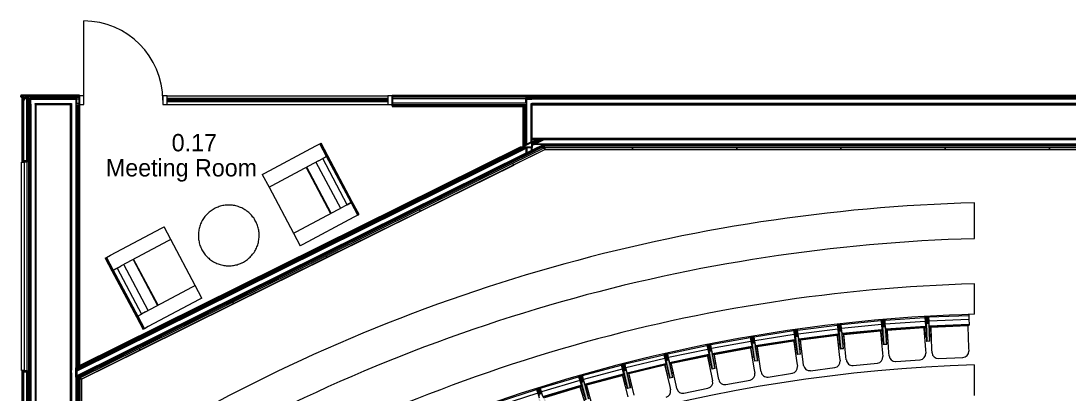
# Model space of a CAD drawing. Header units: millimetres. Extents: x 90978 to 295199, y -4084 to 97293.
# Drawn here: x 199423 to 211486, y 23528 to 27823 of the extents above; entities that cross this region are included whole.
import ezdxf

# ---------------------------------------------------------------- set-up
doc = ezdxf.new("R2010")
doc.units = ezdxf.units.MM
doc.header["$MEASUREMENT"] = 0
for name, color, linetype, lineweight in [('A-AREA-IDEN', 7, 'CONTINUOUS', 9), ('CSM-STL-XX-ZZ-M3-A-XXXX-00001_detached _19_04_21__rvt-1-Level 0$0$A-DOOR', 4, 'CONTINUOUS', 9), ('CSM-STL-XX-ZZ-M3-A-XXXX-00001_detached _19_04_21__rvt-1-Level 0$0$A-GENM', 7, 'CONTINUOUS', 9), ('CSM-STL-XX-ZZ-M3-A-XXXX-00001_detached _19_04_21__rvt-1-Level 0$0$A-GLAZ-CURT', 7, 'CONTINUOUS', 9), ('CSM-STL-XX-ZZ-M3-A-XXXX-00001_detached _19_04_21__rvt-1-Level 0$0$A-GLAZ-CWMG', 7, 'CONTINUOUS', 9), ('CSM-STL-XX-ZZ-M3-A-XXXX-00001_detached _19_04_21__rvt-1-Level 0$0$A-WALL', 7, 'CONTINUOUS', 9), ('CSM-STL-XX-ZZ-M3-A-XXXX-00001_detached _19_04_21__rvt-1-Level 0$0$I-FURN', 8, 'CONTINUOUS', 9), ('CSM-STL-XX-ZZ-M3-A-XXXX-00001_detached _19_04_21__rvt-1-Level 0$0$I-WALL', 7, 'CONTINUOUS', 9), ('I-FURN', 8, 'CONTINUOUS', 9)]:
    doc.layers.add(name, color=color, linetype=linetype, lineweight=lineweight)
doc.styles.add('Century Gothic', font='GOTHIC.TTF', dxfattribs={"height": 200})

msp = doc.modelspace()

# ---------------------------------------------------------------- hatches: boundary and pattern name
at = {"layer": 'CSM-STL-XX-ZZ-M3-A-XXXX-00001_detached _19_04_21__rvt-1-Level 0$0$A-GLAZ-CURT'}
h = msp.add_hatch(color=256, dxfattribs=at)
h.paths.add_polyline_path([(201434, 26899), (201434, 26905), (201106, 26905), (201106, 26899)], flags=0)
h.paths.add_polyline_path([(201434, 26921), (201434, 26927), (201106, 26927), (201106, 26921)], flags=0)
h = msp.add_hatch(color=256, dxfattribs=at)
h.paths.add_polyline_path([(202796, 26899), (202796, 26905), (201434, 26905), (201434, 26899), (201701, 26899)], flags=0)
h.paths.add_polyline_path([(202796, 26921), (202796, 26927), (201434, 26927), (201434, 26921), (201701, 26921)], flags=0)
h = msp.add_hatch(color=256, dxfattribs=at)
h.paths.add_polyline_path([(203646, 26899), (203646, 26905), (202796, 26905), (202796, 26899), (202968, 26899)], flags=0)
h.paths.add_polyline_path([(203646, 26921), (203646, 26927), (202796, 26927), (202796, 26921), (202968, 26921)], flags=0)
at = {"layer": 'CSM-STL-XX-ZZ-M3-A-XXXX-00001_detached _19_04_21__rvt-1-Level 0$0$I-FURN'}
h = msp.add_hatch(color=256, dxfattribs=at)
h.paths.add_polyline_path([(209327, 24149), (209345, 24150), (209329, 24375), (209322, 24374), (209332, 24261), (209319, 24259), (209322, 24216)], flags=0)
h.paths.add_polyline_path([(209384, 24153), (209402, 24154), (209394, 24267), (209377, 24266), (209384, 24156)], flags=0)
for points in [[(209329, 24371), (209369, 24373), (209368, 24386), (209328, 24383)], [(209334, 24297), (209338, 24299), (209338, 24305), (209370, 24307), (209370, 24301), (209374, 24301), (209369, 24373), (209329, 24371), (209334, 24305)], [(209834, 24408), (209874, 24409), (209873, 24423), (209834, 24420)], [(209837, 24334), (209841, 24335), (209841, 24342), (209873, 24343), (209873, 24337), (209877, 24337), (209874, 24409), (209834, 24408), (209837, 24342)], [(208323, 24255), (208363, 24260), (208361, 24273), (208322, 24267)], [(208332, 24182), (208336, 24184), (208335, 24190), (208367, 24194), (208368, 24188), (208372, 24188), (208362, 24260), (208323, 24255), (208331, 24189)], [(208825, 24320), (208865, 24324), (208864, 24336), (208824, 24332)], [(208833, 24247), (208836, 24248), (208836, 24254), (208868, 24257), (208869, 24251), (208872, 24251), (208865, 24324), (208825, 24320), (208832, 24254)], [(208852, 24046), (208856, 24047), (208836, 24248), (208833, 24247), (208852, 24047)], [(208856, 24047), (208888, 24050), (208868, 24257), (208836, 24254), (208855, 24058)], [(208888, 24050), (208892, 24050), (208872, 24250), (208868, 24250), (208887, 24058)], [(209348, 24097), (209352, 24097), (209338, 24298), (209334, 24297), (209348, 24097)], [(209352, 24097), (209384, 24099), (209370, 24307), (209338, 24305), (209340, 24274)], [(209384, 24099), (209388, 24100), (209374, 24300), (209370, 24300), (209376, 24222)], [(209846, 24133), (209850, 24134), (209841, 24335), (209837, 24334), (209846, 24134)], [(209850, 24134), (209882, 24135), (209873, 24343), (209841, 24342), (209843, 24292)], [(209882, 24135), (209886, 24135), (209877, 24336), (209873, 24336), (209875, 24292)], [(207823, 24177), (207863, 24183), (207861, 24195), (207821, 24188)], [(207834, 24104), (207838, 24106), (207837, 24112), (207869, 24116), (207870, 24110), (207874, 24110), (207862, 24182), (207823, 24177), (207834, 24106)], [(208357, 23983), (208361, 23983), (208335, 24183), (208332, 24182), (208357, 23983)], [(208361, 23983), (208393, 23987), (208367, 24194), (208335, 24190), (208354, 24039)], [(208393, 23987), (208397, 23988), (208372, 24187), (208368, 24187), (208384, 24058)], [(207325, 24084), (207365, 24092), (207362, 24104), (207323, 24096)], [(207338, 24012), (207342, 24014), (207341, 24020), (207372, 24026), (207374, 24020), (207378, 24020), (207364, 24091), (207325, 24084), (207338, 24014)], [(207374, 23814), (207378, 23815), (207342, 24014), (207338, 24012), (207374, 23815)], [(207378, 23815), (207410, 23821), (207372, 24026), (207341, 24020), (207376, 23824)], [(207410, 23821), (207414, 23821), (207377, 24019), (207374, 24019), (207404, 23849)], [(207865, 23905), (207868, 23906), (207837, 24105), (207834, 24104), (207865, 23906)], [(207868, 23906), (207900, 23911), (207869, 24117), (207837, 24112), (207864, 23934)], [(207900, 23911), (207904, 23911), (207873, 24110), (207870, 24110), (207899, 23917)], [(206830, 23979), (206869, 23987), (206867, 23999), (206828, 23990)], [(206845, 23907), (206849, 23909), (206847, 23915), (206879, 23921), (206880, 23915), (206884, 23915), (206868, 23987), (206830, 23979), (206845, 23909)], [(206886, 23710), (206890, 23711), (206849, 23909), (206845, 23907), (206886, 23711)], [(206890, 23711), (206922, 23717), (206879, 23921), (206847, 23915), (206867, 23824)], [(206922, 23717), (206926, 23718), (206883, 23915), (206880, 23915), (206912, 23762)], [(206338, 23859), (206377, 23869), (206374, 23881), (206335, 23871)], [(206355, 23788), (206359, 23790), (206357, 23796), (206388, 23803), (206390, 23797), (206394, 23797), (206377, 23869), (206338, 23859), (206355, 23788)], [(206402, 23592), (206406, 23593), (206358, 23789), (206355, 23788), (206401, 23593)], [(206406, 23593), (206437, 23601), (206388, 23803), (206357, 23796), (206372, 23734)], [(206437, 23601), (206441, 23602), (206393, 23797), (206390, 23797), (206423, 23658)], [(205849, 23727), (205888, 23737), (205885, 23749), (205846, 23738)], [(205868, 23656), (205872, 23658), (205870, 23664), (205901, 23672), (205903, 23666), (205907, 23666), (205888, 23737), (205849, 23727), (205868, 23657)], [(205920, 23462), (205924, 23463), (205872, 23658), (205868, 23656), (205920, 23463)], [(205924, 23463), (205955, 23471), (205901, 23672), (205870, 23664), (205890, 23590)], [(205955, 23471), (205959, 23472), (205906, 23666), (205903, 23666), (205937, 23538)], [(205365, 23581), (205403, 23592), (205399, 23604), (205361, 23592), (205362, 23590)], [(205386, 23510), (205389, 23512), (205387, 23518), (205418, 23528), (205420, 23521), (205424, 23522), (205403, 23592), (205365, 23581), (205385, 23511)]]:
    msp.add_hatch(color=256, dxfattribs=at).paths.add_polyline_path(points, flags=0)
h = msp.add_hatch(color=256, dxfattribs=at)
h.paths.add_polyline_path([(209826, 24186), (209843, 24187), (209834, 24412), (209828, 24411), (209835, 24298), (209821, 24297), (209823, 24266)], flags=0)
h.paths.add_polyline_path([(209883, 24189), (209901, 24190), (209896, 24302), (209879, 24302), (209882, 24228)], flags=0)
h = msp.add_hatch(color=256, dxfattribs=at)
h.paths.add_polyline_path([(208333, 24034), (208351, 24036), (208323, 24259), (208316, 24258), (208333, 24146), (208320, 24143), (208332, 24041)], flags=0)
h.paths.add_polyline_path([(208390, 24041), (208408, 24043), (208393, 24155), (208376, 24153), (208388, 24058)], flags=0)
h = msp.add_hatch(color=256, dxfattribs=at)
h.paths.add_polyline_path([(208829, 24098), (208847, 24100), (208824, 24324), (208819, 24322), (208833, 24210), (208819, 24208), (208827, 24122)], flags=0)
h.paths.add_polyline_path([(208887, 24104), (208904, 24106), (208893, 24218), (208876, 24216), (208878, 24196)], flags=0)
h = msp.add_hatch(color=256, dxfattribs=at)
h.paths.add_polyline_path([(207839, 23956), (207856, 23958), (207822, 24181), (207816, 24179), (207836, 24068), (207822, 24065), (207837, 23970)], flags=0)
h.paths.add_polyline_path([(207896, 23964), (207913, 23967), (207896, 24079), (207879, 24076), (207882, 24055)], flags=0)
h = msp.add_hatch(color=256, dxfattribs=at)
h.paths.add_polyline_path([(207347, 23864), (207365, 23867), (207324, 24089), (207318, 24087), (207341, 23976), (207328, 23972), (207342, 23896)], flags=0)
h.paths.add_polyline_path([(207404, 23874), (207421, 23878), (207401, 23989), (207384, 23985), (207403, 23878)], flags=0)
h = msp.add_hatch(color=256, dxfattribs=at)
h.paths.add_polyline_path([(206858, 23759), (206875, 23763), (206829, 23983), (206823, 23981), (206849, 23871), (206836, 23867), (206847, 23810)], flags=0)
h.paths.add_polyline_path([(206915, 23771), (206932, 23775), (206908, 23885), (206891, 23881), (206912, 23782)], flags=0)
h = msp.add_hatch(color=256, dxfattribs=at)
h.paths.add_polyline_path([(206372, 23641), (206389, 23645), (206337, 23864), (206331, 23861), (206360, 23752), (206347, 23748), (206365, 23670)], flags=0)
h.paths.add_polyline_path([(206428, 23654), (206445, 23658), (206419, 23768), (206402, 23764), (206423, 23675)], flags=0)
h = msp.add_hatch(color=256, dxfattribs=at)
h.paths.add_polyline_path([(205890, 23509), (205906, 23514), (205848, 23731), (205842, 23728), (205875, 23620), (205861, 23616), (205870, 23581)], flags=0)
h.paths.add_polyline_path([(205945, 23524), (205962, 23528), (205933, 23637), (205916, 23633), (205937, 23553)], flags=0)
h = msp.add_hatch(color=256, dxfattribs=at)
h.paths.add_polyline_path([(205411, 23364), (205428, 23369), (205363, 23585), (205357, 23582), (205393, 23474), (205379, 23470), (205410, 23368)], flags=0)
h.paths.add_polyline_path([(205466, 23380), (205483, 23385), (205450, 23494), (205434, 23489), (205456, 23415)], flags=0)

# ---------------------------------------------------------------- linework, layer by layer
at = {"layer": 'CSM-STL-XX-ZZ-M3-A-XXXX-00001_detached _19_04_21__rvt-1-Level 0$0$A-DOOR', "lineweight": 20}
msp.add_line((200146, 26913), (200146, 27823), dxfattribs=at)
at = {"layer": 'CSM-STL-XX-ZZ-M3-A-XXXX-00001_detached _19_04_21__rvt-1-Level 0$0$A-DOOR'}
msp.add_arc((200146, 26913), 910, 0, 90, dxfattribs=at)
at = {"layer": 'CSM-STL-XX-ZZ-M3-A-XXXX-00001_detached _19_04_21__rvt-1-Level 0$0$A-GENM'}
for p, q in [((205085, 26186), (205444, 26363)), ((205094, 26168), (205452, 26345)), ((205450, 26339), (205101, 26166)), ((205452, 26345), (205444, 26363)), ((205452, 26345), (205450, 26339)), ((205452, 26365), (206461, 26365)), ((205452, 26365), (205452, 26345)), ((205452, 26345), (206461, 26345)), ((205457, 26340), (205452, 26345)), ((206456, 26340), (205457, 26340)), ((206461, 26345), (206456, 26340)), ((206461, 26345), (206461, 26365)), ((206461, 26365), (207661, 26365)), ((206461, 26365), (206461, 26345)), ((206461, 26345), (207661, 26345)), ((206466, 26340), (206461, 26345)), ((207656, 26340), (206466, 26340)), ((207661, 26345), (207656, 26340)), ((207661, 26345), (207661, 26365)), ((207661, 26365), (208861, 26365)), ((207661, 26365), (207661, 26345)), ((207661, 26345), (208861, 26345)), ((207666, 26340), (207661, 26345)), ((208856, 26340), (207666, 26340)), ((208861, 26345), (208856, 26340)), ((208861, 26345), (208861, 26365)), ((208861, 26365), (210061, 26365)), ((208861, 26365), (208861, 26345)), ((208861, 26345), (210061, 26345)), ((208866, 26340), (208861, 26345)), ((210056, 26340), (208866, 26340)), ((210061, 26345), (210056, 26340)), ((210061, 26345), (210061, 26365)), ((210061, 26365), (211261, 26365)), ((210061, 26365), (210061, 26345)), ((210061, 26345), (211261, 26345)), ((210066, 26340), (210061, 26345)), ((211256, 26340), (210066, 26340)), ((211261, 26345), (211256, 26340)), ((211261, 26345), (211261, 26365)), ((211261, 26365), (212461, 26365)), ((211261, 26365), (211261, 26345)), ((211261, 26345), (212461, 26345)), ((211266, 26340), (211261, 26345)), ((212456, 26340), (211266, 26340)), ((204010, 25653), (205085, 26186)), ((205094, 26168), (205085, 26186)), ((204019, 25635), (205094, 26168)), ((205092, 26161), (204026, 25632)), ((205094, 26168), (205092, 26161)), ((205101, 26166), (205094, 26168)), ((202935, 25120), (204010, 25653)), ((202944, 25102), (204019, 25635)), ((204017, 25628), (202950, 25099)), ((204010, 25653), (204019, 25635)), ((204019, 25635), (204010, 25653)), ((204019, 25635), (204017, 25628)), ((204026, 25632), (204019, 25635)), ((201860, 24587), (202935, 25120)), ((201869, 24569), (202944, 25102)), ((202942, 25095), (201875, 24566)), ((202935, 25120), (202944, 25102)), ((202944, 25102), (202935, 25120)), ((202944, 25102), (202942, 25095)), ((202950, 25099), (202944, 25102)), ((200785, 24054), (201860, 24587)), ((200794, 24036), (201869, 24569)), ((201866, 24562), (200800, 24033)), ((201860, 24587), (201869, 24569)), ((201869, 24569), (201860, 24587)), ((201869, 24569), (201866, 24562)), ((201875, 24566), (201869, 24569)), ((200107, 23718), (200785, 24054)), ((200116, 23700), (200794, 24036)), ((200791, 24029), (200123, 23698)), ((200785, 24054), (200794, 24036)), ((200794, 24036), (200785, 24054)), ((200794, 24036), (200791, 24029)), ((200800, 24033), (200794, 24036)), ((200096, 22446), (200096, 23700)), ((200116, 23700), (200096, 23700)), ((200107, 23718), (200116, 23700)), ((200116, 22446), (200116, 23700)), ((200116, 23700), (200121, 23695)), ((200123, 23698), (200116, 23700)), ((200121, 23695), (200121, 22451))]:
    msp.add_line(p, q, dxfattribs=at)
at = {"layer": 'CSM-STL-XX-ZZ-M3-A-XXXX-00001_detached _19_04_21__rvt-1-Level 0$0$A-GLAZ-CURT', "lineweight": 30}
for p, q in [((201434, 26927), (201106, 26927)), ((201106, 26927), (201106, 26921)), ((201106, 26921), (201434, 26921)), ((201434, 26905), (201106, 26905)), ((201106, 26905), (201106, 26899)), ((202796, 26927), (201434, 26927)), ((201434, 26927), (201434, 26921)), ((201434, 26921), (201434, 26927)), ((201434, 26921), (202796, 26921)), ((202796, 26905), (201434, 26905)), ((201434, 26905), (201434, 26899)), ((201434, 26899), (201434, 26905)), ((203646, 26927), (202796, 26927)), ((202796, 26927), (202796, 26921)), ((202796, 26921), (202796, 26927)), ((202796, 26921), (203646, 26921)), ((203646, 26905), (202796, 26905)), ((202796, 26905), (202796, 26899)), ((202796, 26899), (202796, 26905)), ((203646, 26921), (203646, 26927)), ((203646, 26899), (203646, 26905)), ((201106, 26899), (201434, 26899)), ((201434, 26899), (202796, 26899)), ((202796, 26899), (203646, 26899))]:
    msp.add_line(p, q, dxfattribs=at)
at = {"layer": 'CSM-STL-XX-ZZ-M3-A-XXXX-00001_detached _19_04_21__rvt-1-Level 0$0$A-GLAZ-CWMG', "lineweight": 20, "extrusion": (0, 0, -1)}
for p, q in [((200146, 26963), (200096, 26963)), ((200096, 26963), (200096, 26863)), ((200146, 26863), (200146, 26963)), ((201106, 26963), (201056, 26963)), ((201056, 26963), (201056, 26863)), ((201106, 26863), (201106, 26963)), ((200096, 26863), (200146, 26863)), ((201056, 26863), (201106, 26863))]:
    msp.add_line(p, q, dxfattribs=at)
at = {"layer": 'CSM-STL-XX-ZZ-M3-A-XXXX-00001_detached _19_04_21__rvt-1-Level 0$0$A-GLAZ-CWMG'}
for p, q in [((201106, 26963), (201434, 26963)), ((201434, 26963), (202796, 26963)), ((202796, 26963), (203646, 26963)), ((201106, 26863), (201434, 26863)), ((201434, 26863), (202796, 26863)), ((202796, 26863), (203646, 26863))]:
    msp.add_line(p, q, dxfattribs=at)
at = {"layer": 'CSM-STL-XX-ZZ-M3-A-XXXX-00001_detached _19_04_21__rvt-1-Level 0$0$A-GLAZ-CWMG', "lineweight": 20}
for p, q in [((203696, 26963), (203646, 26963)), ((203646, 26963), (203646, 26863)), ((203696, 26863), (203696, 26963)), ((203646, 26863), (203696, 26863))]:
    msp.add_line(p, q, dxfattribs=at)
at = {"layer": 'CSM-STL-XX-ZZ-M3-A-XXXX-00001_detached _19_04_21__rvt-1-Level 0$0$A-WALL', "lineweight": 30}
for p, q in [((199493, 26965), (199423, 26965)), ((199423, 26965), (199423, 26949)), ((199423, 26949), (199455, 26949)), ((199455, 26949), (199455, 26917)), ((199455, 26917), (199465, 26917)), ((199465, 26917), (199465, 26949)), ((199465, 26949), (199493, 26949)), ((199493, 26949), (199493, 26965)), ((205203, 26963), (203696, 26963)), ((203696, 26963), (203696, 26841)), ((203696, 26841), (205203, 26841))]:
    msp.add_line(p, q, dxfattribs=at)
at = {"layer": 'CSM-STL-XX-ZZ-M3-A-XXXX-00001_detached _19_04_21__rvt-1-Level 0$0$A-WALL'}
for p, q in [((199455, 26214), (199455, 26933)), ((199510, 26935), (199510, 26950)), ((199510, 26950), (200065, 26950)), ((199510, 26864), (199510, 26935)), ((199525, 26934), (199525, 26935)), ((199525, 26935), (200065, 26935)), ((199525, 26864), (199525, 26934)), ((199526, 26924), (199526, 26934)), ((199526, 26934), (200065, 26934)), ((199526, 26864), (199526, 26924)), ((199536, 26874), (199536, 26924)), ((199536, 26924), (200055, 26924)), ((200055, 26924), (200055, 26874)), ((200065, 26950), (200066, 26950)), ((200065, 26947), (200066, 26947)), ((200065, 26935), (200065, 26947)), ((200065, 26934), (200065, 26935)), ((200065, 26927), (200096, 26927)), ((200065, 26924), (200065, 26927)), ((200065, 26877), (200065, 26924)), ((200066, 26950), (200081, 26950)), ((200066, 26948), (200081, 26948)), ((200066, 26947), (200066, 26948)), ((200066, 26947), (200096, 26947)), ((200081, 26950), (200081, 26948)), ((200081, 26948), (200096, 26948)), ((205203, 26948), (203696, 26948)), ((205203, 26947), (203696, 26947)), ((205203, 26927), (203696, 26927)), ((205203, 26948), (205203, 26963)), ((205218, 26948), (205203, 26948)), ((205233, 26947), (205203, 26947)), ((205234, 26927), (205203, 26927)), ((205233, 26948), (205218, 26948)), ((205218, 26948), (205233, 26948)), ((205233, 26948), (205233, 26947)), ((205233, 26948), (205234, 26948)), ((205234, 26947), (205233, 26947)), ((205234, 26948), (205304, 26948)), ((205234, 26947), (205234, 26933)), ((205234, 26933), (205234, 26932)), ((205234, 26933), (205304, 26933)), ((205234, 26932), (205244, 26932)), ((205234, 26927), (205234, 26877)), ((205234, 26877), (205234, 26927)), ((205244, 26932), (205304, 26932)), ((205244, 26401), (205244, 26922)), ((205244, 26922), (205294, 26922)), ((205294, 26922), (205304, 26922)), ((216617, 26948), (205304, 26948)), ((216617, 26933), (205304, 26933)), ((216617, 26932), (205304, 26932)), ((216607, 26922), (205304, 26922)), ((199510, 26864), (199510, 20321)), ((199525, 26864), (199525, 20336)), ((199526, 26864), (199526, 20337)), ((199536, 26864), (199536, 26874)), ((199536, 26864), (199536, 20347)), ((199586, 26864), (199586, 26874)), ((199586, 26874), (200005, 26874)), ((199586, 26864), (199586, 20397)), ((200005, 26874), (200005, 26864)), ((200005, 26864), (200005, 23803)), ((200055, 26874), (200055, 26864)), ((200055, 26864), (200055, 23828)), ((200065, 26877), (200096, 26877)), ((200065, 26857), (200066, 26857)), ((200065, 26857), (200065, 23833)), ((200066, 26857), (200096, 26857)), ((200066, 26856), (200081, 26856)), ((200066, 26856), (200066, 23834)), ((200081, 26856), (200096, 26856)), ((200081, 26856), (200081, 23841)), ((205203, 26877), (203696, 26877)), ((205203, 26857), (203696, 26857)), ((205203, 26856), (203696, 26856)), ((205234, 26877), (205203, 26877)), ((205233, 26857), (205203, 26857)), ((205203, 26841), (205203, 26856)), ((205218, 26856), (205203, 26856)), ((205233, 26856), (205218, 26856)), ((205218, 26388), (205218, 26856)), ((205234, 26857), (205233, 26857)), ((205233, 26395), (205233, 26856)), ((205234, 26396), (205234, 26857)), ((205294, 26425), (205294, 26872)), ((205294, 26872), (205304, 26872)), ((216557, 26872), (205304, 26872)), ((205304, 26416), (205405, 26466)), ((205304, 26402), (205433, 26466)), ((205304, 26430), (205304, 26456)), ((205357, 26456), (205304, 26456)), ((205304, 26456), (205304, 26430)), ((205304, 26430), (205357, 26456)), ((205304, 26401), (205415, 26456)), ((205337, 26406), (205438, 26456)), ((205357, 26456), (205377, 26466)), ((205415, 26456), (205435, 26466)), ((205438, 26456), (205415, 26456)), ((205415, 26456), (205438, 26456)), ((205550, 26456), (205438, 26456)), ((205573, 26456), (205550, 26456)), ((216695, 26456), (205573, 26456)), ((205232, 26365), (200065, 23804)), ((205234, 26355), (200065, 23793)), ((205234, 26300), (200065, 23737)), ((205229, 26365), (200066, 23806)), ((205391, 26365), (200066, 23725)), ((205420, 26365), (200081, 23719)), ((205201, 26365), (200081, 23827)), ((205234, 26365), (205234, 26355)), ((205234, 26355), (205234, 26300)), ((205234, 26300), (205234, 26289)), ((205244, 26365), (205244, 26360)), ((205254, 26365), (205244, 26360)), ((205367, 26365), (205244, 26305)), ((205244, 26360), (205244, 26305)), ((205294, 26318), (205244, 26293)), ((205244, 26305), (205244, 26293)), ((205294, 26365), (205294, 26318)), ((205304, 26323), (205294, 26318)), ((205304, 26323), (205294, 26318)), ((205304, 26390), (205337, 26406)), ((205304, 26365), (205304, 26323)), ((205389, 26365), (205304, 26323)), ((205449, 26406), (205337, 26406)), ((205337, 26406), (205449, 26406)), ((205367, 26365), (205429, 26396)), ((205389, 26365), (205450, 26395)), ((205391, 26365), (205422, 26380)), ((205420, 26365), (205450, 26380)), ((205448, 26365), (205420, 26365)), ((205422, 26380), (205452, 26395)), ((205450, 26380), (205422, 26380)), ((205422, 26380), (205450, 26380)), ((205429, 26396), (205449, 26406)), ((205452, 26396), (205429, 26396)), ((205429, 26396), (205452, 26396)), ((205472, 26406), (205449, 26406)), ((205450, 26395), (205452, 26396)), ((212041, 26380), (205450, 26380)), ((212055, 26396), (205452, 26396)), ((212054, 26395), (205452, 26395)), ((216684, 26406), (205472, 26406)), ((205234, 26289), (200065, 23726)), ((205244, 26293), (205234, 26289)), ((205244, 26293), (205234, 26289)), ((199455, 23198), (199455, 23782)), ((200005, 23774), (200005, 23803)), ((200005, 23774), (200005, 23763)), ((200055, 23799), (200055, 23828)), ((200055, 23788), (200055, 23799)), ((200055, 23799), (200055, 23788)), ((200055, 23732), (200055, 23788)), ((200055, 23788), (200055, 23732)), ((200065, 23805), (200065, 23833)), ((200065, 23804), (200065, 23805)), ((200065, 23804), (200065, 23793)), ((200065, 23793), (200065, 23737)), ((200066, 23820), (200066, 23834)), ((200081, 23827), (200066, 23820)), ((200081, 23827), (200066, 23820)), ((200066, 23806), (200066, 23820)), ((200081, 23841), (200096, 23849)), ((200081, 23827), (200081, 23841)), ((200005, 23763), (200005, 23707)), ((200005, 23707), (200005, 23696)), ((200005, 23696), (200005, 23667)), ((200005, 23667), (200005, 22599)), ((200055, 23721), (200055, 23732)), ((200055, 23732), (200055, 23721)), ((200065, 23726), (200055, 23721)), ((200055, 23721), (200055, 23692)), ((200055, 23692), (200055, 22512)), ((200065, 23737), (200065, 23726)), ((200065, 23726), (200065, 23725)), ((200065, 23725), (200065, 23697)), ((200065, 23697), (200065, 22495)), ((200066, 23725), (200066, 23711)), ((200081, 23719), (200066, 23711)), ((200066, 23711), (200081, 23719)), ((200066, 23711), (200066, 23698)), ((200066, 23698), (200066, 22493)), ((200081, 23719), (200081, 23705)), ((200096, 23712), (200081, 23705)), ((200081, 23705), (200081, 22467))]:
    msp.add_line(p, q, dxfattribs=at)
at = {"layer": 'CSM-STL-XX-ZZ-M3-A-XXXX-00001_detached _19_04_21__rvt-1-Level 0$0$I-FURN'}
for p, q in [((199430, 26198), (199460, 26198)), ((199430, 23798), (199430, 26198)), ((199460, 26198), (199460, 23798)), ((199495, 26198), (199460, 26198)), ((199460, 26198), (199460, 23798)), ((199495, 23798), (199495, 26198)), ((210398, 25317), (210398, 25729)), ((210398, 24446), (210398, 24796)), ((208865, 24329), (209322, 24374)), ((209322, 24382), (209322, 24374)), ((209329, 24375), (209322, 24374)), ((209322, 24374), (209327, 24327)), ((209329, 24371), (209328, 24383)), ((209329, 24371), (209369, 24373)), ((209329, 24371), (209334, 24297)), ((209368, 24386), (209369, 24373)), ((209369, 24379), (209828, 24411)), ((209372, 24332), (209369, 24373)), ((209827, 24419), (209828, 24411)), ((209834, 24412), (209827, 24412)), ((209828, 24411), (209831, 24364)), ((209834, 24408), (209834, 24420)), ((209834, 24408), (209874, 24409)), ((209834, 24408), (209837, 24334)), ((209873, 24423), (209874, 24409)), ((209874, 24415), (210333, 24434)), ((209876, 24368), (209874, 24409)), ((210335, 24388), (209876, 24368)), ((209878, 24312), (209876, 24368)), ((210333, 24443), (210333, 24434)), ((210333, 24434), (210335, 24388)), ((210335, 24388), (210338, 24332)), ((207862, 24188), (208316, 24258)), ((208315, 24266), (208316, 24258)), ((208323, 24259), (208316, 24258)), ((208316, 24258), (208323, 24212)), ((208323, 24255), (208322, 24267)), ((208323, 24255), (208363, 24260)), ((208323, 24255), (208332, 24182)), ((208361, 24273), (208363, 24260)), ((208362, 24265), (208819, 24322)), ((208368, 24219), (208363, 24260)), ((208824, 24276), (208368, 24219)), ((208818, 24331), (208819, 24322)), ((208825, 24324), (208819, 24323)), ((208819, 24322), (208824, 24276)), ((208825, 24320), (208824, 24332)), ((208824, 24276), (208831, 24221)), ((208825, 24320), (208865, 24324)), ((208825, 24320), (208833, 24247)), ((208833, 24247), (208836, 24248)), ((208836, 24254), (208868, 24257)), ((208836, 24254), (208856, 24047)), ((208864, 24336), (208865, 24324)), ((208869, 24283), (208865, 24324)), ((208868, 24257), (208888, 24050)), ((208868, 24251), (208872, 24250)), ((209327, 24327), (208869, 24283)), ((208875, 24227), (208869, 24283)), ((208875, 24227), (209332, 24272)), ((208876, 24216), (209333, 24261)), ((208894, 24214), (209315, 24255)), ((209315, 24255), (209316, 24245)), ((209319, 24259), (209327, 24149)), ((209327, 24327), (209332, 24272)), ((209332, 24272), (209333, 24261)), ((209334, 24297), (209338, 24299)), ((209334, 24297), (209348, 24097)), ((209338, 24305), (209370, 24307)), ((209338, 24305), (209352, 24097)), ((209370, 24307), (209384, 24099)), ((209370, 24301), (209374, 24300)), ((209831, 24364), (209372, 24332)), ((209376, 24277), (209372, 24332)), ((209376, 24277), (209835, 24309)), ((209377, 24266), (209376, 24277)), ((209377, 24266), (209835, 24298)), ((209388, 24100), (209377, 24266)), ((209402, 24154), (209394, 24267)), ((209395, 24263), (209817, 24293)), ((209396, 24253), (209395, 24263)), ((209413, 24008), (209396, 24253)), ((209817, 24293), (209817, 24283)), ((209817, 24283), (209835, 24037)), ((209821, 24297), (209826, 24186)), ((209831, 24364), (209835, 24309)), ((209835, 24309), (209835, 24298)), ((209837, 24334), (209841, 24335)), ((209837, 24334), (209846, 24133)), ((209841, 24342), (209873, 24343)), ((209841, 24342), (209850, 24134)), ((209873, 24343), (209882, 24135)), ((209873, 24337), (209877, 24336)), ((209878, 24312), (210338, 24332)), ((209879, 24302), (209878, 24313)), ((209879, 24302), (210338, 24321)), ((209886, 24135), (209879, 24302)), ((209901, 24190), (209896, 24302)), ((209897, 24299), (210319, 24317)), ((209898, 24289), (209897, 24299)), ((209908, 24043), (209898, 24289)), ((210319, 24317), (210320, 24307)), ((210320, 24307), (210330, 24060)), ((210338, 24333), (210338, 24321)), ((207364, 24097), (207816, 24179)), ((207824, 24133), (207372, 24051)), ((207815, 24187), (207816, 24179)), ((207822, 24181), (207816, 24180)), ((207816, 24179), (207824, 24133)), ((207823, 24177), (207821, 24188)), ((207823, 24177), (207863, 24183)), ((207823, 24177), (207834, 24104)), ((207824, 24133), (207834, 24078)), ((207861, 24195), (207863, 24183)), ((207869, 24142), (207863, 24183)), ((208323, 24212), (207869, 24142)), ((207877, 24087), (207869, 24142)), ((207877, 24087), (208332, 24156)), ((207879, 24076), (208334, 24146)), ((207898, 24075), (208315, 24139)), ((208315, 24139), (208317, 24129)), ((208317, 24129), (208354, 23886)), ((208320, 24143), (208333, 24034)), ((208323, 24212), (208332, 24156)), ((208332, 24182), (208336, 24184)), ((208332, 24182), (208357, 23983)), ((208332, 24157), (208334, 24146)), ((208335, 24190), (208367, 24194)), ((208335, 24190), (208361, 23983)), ((208367, 24194), (208393, 23987)), ((208375, 24164), (208368, 24219)), ((208368, 24188), (208372, 24187)), ((208375, 24164), (208831, 24221)), ((208376, 24153), (208375, 24164)), ((208376, 24153), (208833, 24210)), ((208397, 23988), (208376, 24153)), ((208408, 24043), (208394, 24155)), ((208395, 24152), (208814, 24204)), ((208396, 24142), (208395, 24152)), ((208427, 23897), (208396, 24142)), ((208814, 24204), (208816, 24194)), ((208816, 24194), (208846, 23950)), ((208819, 24208), (208829, 24098)), ((208831, 24222), (208833, 24210)), ((208833, 24247), (208852, 24046)), ((208876, 24216), (208875, 24228)), ((208892, 24050), (208876, 24216)), ((208904, 24106), (208893, 24218)), ((208895, 24204), (208894, 24214)), ((208919, 23959), (208895, 24204)), ((209316, 24245), (209340, 24000)), ((209327, 24149), (209345, 24150)), ((209384, 24153), (209402, 24154)), ((209826, 24186), (209843, 24187)), ((209850, 24134), (209846, 24133)), ((209882, 24135), (209850, 24134)), ((209886, 24135), (209882, 24135)), ((209883, 24189), (209901, 24190)), ((206868, 23992), (207318, 24087)), ((207328, 24041), (206878, 23947)), ((207317, 24095), (207318, 24087)), ((207324, 24089), (207318, 24088)), ((207318, 24087), (207328, 24041)), ((207325, 24084), (207323, 24096)), ((207325, 24084), (207365, 24092)), ((207325, 24084), (207338, 24012)), ((207328, 24041), (207339, 23987)), ((207338, 24012), (207342, 24014)), ((207338, 24012), (207374, 23814)), ((207341, 24020), (207372, 24026)), ((207341, 24020), (207378, 23815)), ((207362, 24104), (207365, 24092)), ((207372, 24051), (207365, 24092)), ((207382, 23996), (207372, 24051)), ((207372, 24026), (207410, 23821)), ((207374, 24020), (207378, 24019)), ((207382, 23996), (207834, 24078)), ((207384, 23985), (207836, 24068)), ((207403, 23985), (207818, 24061)), ((207818, 24061), (207820, 24051)), ((207820, 24051), (207864, 23808)), ((207822, 24065), (207839, 23956)), ((207834, 24104), (207838, 24106)), ((207834, 24104), (207865, 23905)), ((207834, 24079), (207836, 24068)), ((207837, 24112), (207869, 24117)), ((207837, 24112), (207868, 23906)), ((207869, 24117), (207900, 23911)), ((207870, 24110), (207874, 24110)), ((207879, 24076), (207877, 24087)), ((207904, 23911), (207879, 24076)), ((207913, 23967), (207896, 24079)), ((207899, 24065), (207898, 24075)), ((207937, 23822), (207899, 24065)), ((208333, 24034), (208351, 24036)), ((208390, 24041), (208408, 24043)), ((208829, 24098), (208847, 24100)), ((208856, 24047), (208852, 24046)), ((208888, 24050), (208856, 24047)), ((208887, 24104), (208904, 24106)), ((208892, 24050), (208888, 24050)), ((209352, 24097), (209348, 24097)), ((209384, 24099), (209352, 24097)), ((209388, 24100), (209384, 24099)), ((209416, 23968), (209413, 24008)), ((209835, 24037), (209837, 23998)), ((209910, 24003), (209908, 24043)), ((210330, 24060), (210332, 24021)), ((206376, 23874), (206823, 23981)), ((206834, 23936), (206386, 23829)), ((206821, 23988), (206823, 23981)), ((206829, 23983), (206823, 23982)), ((206823, 23981), (206834, 23936)), ((206830, 23979), (206828, 23990)), ((206830, 23979), (206869, 23987)), ((206830, 23979), (206845, 23907)), ((206834, 23936), (206847, 23881)), ((206845, 23907), (206849, 23909)), ((206845, 23907), (206886, 23710)), ((206847, 23915), (206879, 23921)), ((206847, 23915), (206890, 23711)), ((206867, 23999), (206869, 23987)), ((206878, 23947), (206869, 23987)), ((206889, 23892), (206878, 23947)), ((206879, 23921), (206922, 23717)), ((206880, 23915), (206884, 23915)), ((206889, 23892), (207339, 23987)), ((206891, 23881), (206889, 23893)), ((206891, 23881), (207342, 23976)), ((206910, 23882), (207324, 23968)), ((207324, 23968), (207326, 23959)), ((207326, 23959), (207376, 23717)), ((207328, 23973), (207347, 23864)), ((207339, 23987), (207342, 23976)), ((207384, 23985), (207382, 23997)), ((207414, 23821), (207384, 23985)), ((207421, 23878), (207401, 23989)), ((207404, 23975), (207403, 23985)), ((207448, 23733), (207404, 23975)), ((207839, 23956), (207856, 23958)), ((207868, 23906), (207865, 23905)), ((207900, 23911), (207868, 23906)), ((207896, 23964), (207913, 23967)), ((207904, 23911), (207900, 23911)), ((208354, 23886), (208360, 23847)), ((208361, 23983), (208357, 23983)), ((208393, 23987), (208361, 23983)), ((208397, 23988), (208393, 23987)), ((208432, 23858), (208427, 23897)), ((208846, 23950), (208851, 23911)), ((208923, 23920), (208919, 23959)), ((209340, 24000), (209344, 23961)), ((209491, 23903), (209772, 23923)), ((209983, 23936), (210265, 23948)), ((199460, 23798), (199430, 23798)), ((199460, 23798), (199495, 23798)), ((205887, 23742), (206331, 23861)), ((206343, 23816), (205899, 23697)), ((206329, 23869), (206331, 23861)), ((206337, 23864), (206331, 23862)), ((206331, 23861), (206343, 23816)), ((206338, 23859), (206335, 23871)), ((206338, 23859), (206377, 23869)), ((206338, 23859), (206355, 23788)), ((206343, 23816), (206357, 23762)), ((206355, 23788), (206359, 23790)), ((206355, 23788), (206402, 23592)), ((206357, 23796), (206388, 23803)), ((206357, 23796), (206406, 23593)), ((206374, 23881), (206377, 23869)), ((206386, 23829), (206377, 23869)), ((206399, 23774), (206386, 23829)), ((206388, 23803), (206437, 23601)), ((206390, 23797), (206394, 23797)), ((206399, 23774), (206847, 23881)), ((206402, 23764), (206399, 23775)), ((206402, 23764), (206849, 23871)), ((206445, 23658), (206419, 23768)), ((206421, 23765), (206832, 23863)), ((206423, 23755), (206421, 23765)), ((206832, 23863), (206834, 23853)), ((206834, 23853), (206891, 23613)), ((206836, 23867), (206858, 23759)), ((206847, 23882), (206849, 23871)), ((206926, 23718), (206891, 23881)), ((206932, 23775), (206908, 23885)), ((206912, 23872), (206910, 23882)), ((206963, 23631), (206912, 23872)), ((206915, 23771), (206932, 23775)), ((207347, 23864), (207365, 23867)), ((207378, 23815), (207374, 23814)), ((207410, 23821), (207378, 23815)), ((207404, 23874), (207421, 23878)), ((207414, 23821), (207410, 23821)), ((207864, 23808), (207871, 23769)), ((207943, 23783), (207937, 23822)), ((208022, 23724), (208302, 23767)), ((208510, 23797), (208790, 23832)), ((209000, 23857), (209281, 23884)), ((210398, 23512), (210398, 23862)), ((205401, 23597), (205842, 23728)), ((205856, 23684), (205415, 23553)), ((205840, 23736), (205842, 23728)), ((205848, 23731), (205842, 23729)), ((205842, 23728), (205856, 23684)), ((205849, 23727), (205846, 23738)), ((205849, 23727), (205888, 23737)), ((205849, 23727), (205868, 23656)), ((205856, 23684), (205871, 23630)), ((205868, 23656), (205872, 23658)), ((205868, 23656), (205920, 23462)), ((205870, 23664), (205901, 23672)), ((205870, 23664), (205924, 23463)), ((205885, 23749), (205888, 23737)), ((205899, 23697), (205888, 23737)), ((205913, 23643), (205899, 23697)), ((205901, 23672), (205955, 23471)), ((205903, 23666), (205907, 23666)), ((205913, 23643), (206357, 23762)), ((205916, 23633), (205913, 23644)), ((205916, 23633), (206360, 23752)), ((205935, 23634), (206343, 23743)), ((206343, 23743), (206345, 23734)), ((206345, 23734), (206409, 23496)), ((206347, 23748), (206372, 23641)), ((206357, 23763), (206360, 23752)), ((206372, 23641), (206389, 23645)), ((206441, 23602), (206402, 23764)), ((206480, 23515), (206423, 23755)), ((206428, 23654), (206445, 23658)), ((206858, 23759), (206875, 23763)), ((206890, 23711), (206886, 23710)), ((206922, 23717), (206890, 23711)), ((206926, 23718), (206922, 23717)), ((207376, 23717), (207384, 23679)), ((207455, 23694), (207448, 23733)), ((207537, 23638), (207815, 23688)), ((204920, 23439), (205357, 23582)), ((205372, 23538), (204935, 23395)), ((205355, 23590), (205357, 23582)), ((205363, 23585), (205357, 23583)), ((205357, 23582), (205372, 23538)), ((205365, 23581), (205361, 23592)), ((205365, 23581), (205403, 23592)), ((205365, 23581), (205386, 23510)), ((205372, 23538), (205389, 23485)), ((205399, 23604), (205403, 23592)), ((205415, 23553), (205403, 23592)), ((205431, 23499), (205415, 23553)), ((205431, 23499), (205871, 23630)), ((205434, 23489), (205875, 23620)), ((205453, 23490), (205857, 23611)), ((205857, 23611), (205860, 23601)), ((205860, 23601), (205931, 23365)), ((205861, 23616), (205890, 23509)), ((205871, 23631), (205875, 23620)), ((205959, 23472), (205916, 23633)), ((205962, 23528), (205933, 23637)), ((205937, 23624), (205935, 23634)), ((206001, 23386), (205937, 23624)), ((205945, 23524), (205962, 23528)), ((206406, 23593), (206402, 23592)), ((206437, 23601), (206406, 23593)), ((206441, 23602), (206437, 23601)), ((206891, 23613), (206900, 23575)), ((206971, 23592), (206963, 23631)), ((207054, 23538), (207330, 23596))]:
    msp.add_line(p, q, dxfattribs=at)
for centre, radius, start, end in [((210932, 5982), 19755, 91.5513, 120.1585), ((210932, 5919), 19405, 91.5793, 120.0691), ((210932, 5982), 18822, 91.6282, 120.1663), ((210932, 5982), 18472, 91.6591, 120.1695), ((210262, 24018), 70, 272.4258, 2.4258), ((208782, 23902), 70, 277.1407, 7.1407), ((208993, 23927), 70, 185.5691, 275.5691), ((209274, 23954), 70, 275.5691, 5.5691), ((209486, 23973), 70, 183.9975, 273.9975), ((209768, 23993), 70, 273.9975, 3.9975), ((209980, 24006), 70, 182.4258, 272.4258), ((210932, 5982), 17889, 91.7132, 120.175), ((207802, 23757), 70, 280.2839, 10.2839), ((208012, 23793), 70, 188.7123, 278.7123), ((208291, 23836), 70, 278.7123, 8.7123), ((208501, 23867), 70, 187.1407, 277.1407), ((207316, 23664), 70, 281.8556, 11.8556), ((207524, 23707), 70, 190.2839, 280.2839), ((206832, 23559), 70, 283.4272, 13.4272), ((207040, 23606), 70, 191.8556, 281.8556)]:
    msp.add_arc(centre, radius, start, end, dxfattribs=at)
at = {"layer": 'CSM-STL-XX-ZZ-M3-A-XXXX-00001_detached _19_04_21__rvt-1-Level 0$0$I-WALL', "lineweight": 30}
for p, q in [((199439, 26933), (199439, 26214)), ((199495, 26933), (199439, 26933)), ((200096, 26965), (199495, 26965)), ((199495, 26965), (199495, 26950)), ((199495, 26950), (199495, 26864)), ((199495, 26214), (199495, 26933)), ((200096, 26950), (200096, 26965)), ((200096, 26864), (200096, 26950)), ((205218, 26963), (205203, 26963)), ((205304, 26963), (205218, 26963)), ((216648, 26963), (205304, 26963)), ((199495, 26864), (199495, 26198)), ((199596, 20487), (199596, 26864)), ((199596, 26864), (199995, 26864)), ((199995, 26864), (199995, 23799)), ((200096, 23849), (200096, 26864)), ((205203, 26841), (205203, 26380)), ((205304, 26466), (205304, 26862)), ((205304, 26862), (216547, 26862)), ((205203, 26380), (205304, 26430)), ((205377, 26466), (205304, 26466)), ((205304, 26430), (205304, 26365)), ((205405, 26466), (205377, 26466)), ((205433, 26466), (205405, 26466)), ((205435, 26466), (205433, 26466)), ((216698, 26466), (205435, 26466)), ((205173, 26365), (200096, 23849)), ((205304, 26365), (205173, 26365)), ((205444, 26363), (205448, 26365)), ((205448, 26365), (205452, 26365)), ((199439, 26214), (199495, 26214)), ((199439, 23782), (199439, 23198)), ((199495, 23782), (199439, 23782)), ((199495, 23798), (199495, 20306)), ((199495, 23198), (199495, 23782)), ((199995, 23799), (199995, 23769)), ((199995, 23769), (199995, 23691)), ((199995, 23691), (199995, 23662)), ((199995, 23662), (199995, 22616)), ((200096, 23712), (200107, 23718)), ((200096, 23700), (200096, 23712))]:
    msp.add_line(p, q, dxfattribs=at)
at = {"layer": 'CSM-STL-XX-ZZ-M3-A-XXXX-00001_detached _19_04_21__rvt-1-Level 0$0$I-WALL'}
for p, q in [((199439, 26198), (199439, 26214)), ((199439, 23782), (199439, 23798)), ((200055, 23799), (200065, 23804))]:
    msp.add_line(p, q, dxfattribs=at)
at = {"layer": 'I-FURN'}
for p, q in [((202232, 26072), (202819, 26384)), ((202819, 26384), (202863, 26407)), ((202863, 26407), (202869, 26410)), ((202941, 26262), (202863, 26407)), ((202869, 26410), (202870, 26411)), ((202870, 26411), (202877, 26415)), ((202948, 26265), (202870, 26411)), ((202956, 26270), (202878, 26415)), ((202849, 26213), (202309, 25926)), ((202819, 26197), (203101, 25667)), ((202849, 26213), (202897, 26238)), ((202897, 26238), (202941, 26262)), ((202941, 26262), (202897, 26238)), ((203178, 25708), (202897, 26238)), ((202941, 26262), (202947, 26265)), ((202947, 26265), (202941, 26262)), ((203222, 25732), (202941, 26262)), ((202947, 26265), (202948, 26265)), ((202948, 26265), (202947, 26265)), ((202948, 26265), (202955, 26269)), ((202955, 26269), (202948, 26265)), ((203229, 25736), (202948, 26265)), ((203237, 25740), (202956, 26270)), ((202201, 26055), (202232, 26072)), ((202706, 26137), (202987, 25607)), ((202994, 25611), (202713, 26140)), ((202201, 26055), (202279, 25909)), ((202309, 25926), (202279, 25909)), ((202279, 25909), (202560, 25380)), ((201746, 25697), (201732, 25694)), ((201759, 25699), (201746, 25697)), ((201773, 25701), (201759, 25699)), ((201787, 25703), (201773, 25701)), ((201801, 25704), (201787, 25703)), ((201815, 25704), (201801, 25704)), ((201829, 25704), (201815, 25704)), ((201843, 25703), (201829, 25704)), ((201857, 25701), (201843, 25703)), ((201871, 25699), (201857, 25701)), ((201885, 25697), (201871, 25699)), ((201898, 25694), (201885, 25697)), ((203178, 25708), (203131, 25683)), ((203222, 25732), (203178, 25708)), ((203178, 25708), (203222, 25732)), ((203228, 25735), (203222, 25732)), ((203222, 25732), (203228, 25735)), ((203300, 25586), (203222, 25732)), ((203229, 25736), (203228, 25735)), ((203228, 25735), (203229, 25736)), ((203236, 25739), (203229, 25736)), ((203229, 25736), (203236, 25739)), ((203307, 25590), (203229, 25736)), ((203315, 25594), (203237, 25740)), ((201550, 25582), (201541, 25571)), ((201559, 25592), (201550, 25582)), ((201569, 25602), (201559, 25592)), ((201579, 25612), (201569, 25602)), ((201589, 25621), (201579, 25612)), ((201600, 25630), (201589, 25621)), ((201611, 25638), (201600, 25630)), ((201623, 25646), (201611, 25638)), ((201635, 25654), (201623, 25646)), ((201647, 25661), (201635, 25654)), ((201659, 25667), (201647, 25661)), ((201666, 25671), (201659, 25667)), ((201679, 25676), (201666, 25671)), ((201692, 25681), (201679, 25676)), ((201705, 25686), (201692, 25681)), ((201718, 25690), (201705, 25686)), ((201732, 25694), (201718, 25690)), ((201912, 25690), (201898, 25694)), ((201925, 25686), (201912, 25690)), ((201938, 25681), (201925, 25686)), ((201951, 25676), (201938, 25681)), ((201964, 25671), (201951, 25676)), ((201977, 25664), (201964, 25671)), ((201989, 25658), (201977, 25664)), ((202001, 25650), (201989, 25658)), ((202013, 25643), (202001, 25650)), ((202024, 25635), (202013, 25643)), ((202035, 25626), (202024, 25635)), ((202046, 25617), (202035, 25626)), ((202056, 25608), (202046, 25617)), ((202066, 25598), (202056, 25608)), ((202076, 25587), (202066, 25598)), ((202085, 25577), (202076, 25587)), ((202094, 25566), (202085, 25577)), ((202591, 25396), (203131, 25683)), ((203300, 25586), (203256, 25563)), ((203306, 25589), (203300, 25586)), ((203307, 25590), (203306, 25589)), ((203314, 25594), (203307, 25590)), ((201039, 25437), (201070, 25453)), ((201147, 25308), (201070, 25453)), ((201482, 25460), (201478, 25447)), ((201486, 25474), (201482, 25460)), ((201491, 25487), (201486, 25474)), ((201497, 25500), (201491, 25487)), ((201503, 25512), (201497, 25500)), ((201510, 25525), (201503, 25512)), ((201517, 25537), (201510, 25525)), ((201524, 25548), (201517, 25537)), ((201532, 25560), (201524, 25548)), ((201541, 25571), (201532, 25560)), ((202102, 25555), (202094, 25566)), ((202110, 25543), (202102, 25555)), ((202117, 25531), (202110, 25543)), ((202124, 25519), (202117, 25531)), ((202130, 25506), (202124, 25519)), ((202136, 25494), (202130, 25506)), ((202141, 25481), (202136, 25494)), ((202146, 25467), (202141, 25481)), ((202150, 25454), (202146, 25467)), ((202154, 25441), (202150, 25454)), ((203256, 25563), (202669, 25250)), ((200452, 25125), (201039, 25437)), ((201466, 25378), (201465, 25364)), ((201465, 25364), (201465, 25350)), ((201465, 25350), (201466, 25336)), ((201467, 25392), (201466, 25378)), ((201466, 25336), (201467, 25322)), ((201469, 25406), (201467, 25392)), ((201471, 25420), (201469, 25406)), ((201474, 25433), (201471, 25420)), ((201478, 25447), (201474, 25433)), ((202157, 25427), (202154, 25441)), ((202160, 25413), (202157, 25427)), ((202162, 25399), (202160, 25413)), ((202164, 25386), (202162, 25399)), ((202165, 25372), (202164, 25386)), ((202164, 25330), (202165, 25344)), ((202165, 25358), (202165, 25372)), ((202165, 25344), (202165, 25358)), ((202560, 25380), (202591, 25396)), ((202560, 25380), (202638, 25234)), ((201116, 25291), (200577, 25004)), ((201147, 25308), (201116, 25291)), ((201429, 24778), (201147, 25308)), ((201467, 25322), (201468, 25308)), ((201468, 25308), (201470, 25294)), ((201470, 25294), (201473, 25281)), ((201473, 25281), (201476, 25267)), ((201476, 25267), (201480, 25254)), ((201480, 25254), (201484, 25240)), ((201484, 25240), (201489, 25227)), ((201489, 25227), (201494, 25214)), ((201494, 25214), (201500, 25201)), ((202133, 25208), (202139, 25221)), ((202139, 25221), (202144, 25234)), ((202144, 25234), (202149, 25247)), ((202149, 25247), (202152, 25261)), ((202152, 25261), (202156, 25274)), ((202156, 25274), (202159, 25288)), ((202159, 25288), (202161, 25302)), ((202161, 25302), (202163, 25316)), ((202163, 25316), (202164, 25330)), ((202669, 25250), (202638, 25234)), ((200392, 25093), (200470, 24948)), ((200393, 25094), (200400, 25098)), ((200400, 25098), (200401, 25098)), ((200400, 25098), (200478, 24952)), ((200401, 25098), (200407, 25101)), ((200407, 25101), (200452, 25125)), ((200407, 25101), (200485, 24956)), ((201500, 25201), (201506, 25189)), ((201506, 25189), (201513, 25177)), ((201513, 25177), (201521, 25165)), ((201521, 25165), (201528, 25153)), ((201528, 25153), (201537, 25142)), ((201537, 25142), (201545, 25131)), ((201545, 25131), (201554, 25120)), ((201554, 25120), (201564, 25110)), ((201564, 25110), (201574, 25100)), ((201574, 25100), (201584, 25091)), ((202041, 25087), (202051, 25096)), ((202051, 25096), (202062, 25105)), ((202062, 25105), (202071, 25115)), ((202071, 25115), (202081, 25126)), ((202081, 25126), (202090, 25137)), ((202090, 25137), (202098, 25148)), ((202098, 25148), (202106, 25159)), ((202106, 25159), (202114, 25171)), ((202114, 25171), (202121, 25183)), ((202121, 25183), (202127, 25196)), ((202127, 25196), (202133, 25208)), ((200485, 24956), (200529, 24979)), ((200529, 24979), (200485, 24956)), ((200529, 24979), (200577, 25004)), ((200529, 24979), (200811, 24449)), ((200888, 24491), (200607, 25020)), ((200713, 25077), (200995, 24547)), ((201002, 24551), (200720, 25081)), ((201584, 25091), (201595, 25082)), ((201595, 25082), (201606, 25073)), ((201606, 25073), (201617, 25065)), ((201617, 25065), (201629, 25057)), ((201629, 25057), (201641, 25050)), ((201641, 25050), (201653, 25043)), ((201653, 25043), (201666, 25037)), ((201666, 25037), (201679, 25032)), ((201679, 25032), (201692, 25026)), ((201692, 25026), (201705, 25022)), ((201705, 25022), (201718, 25018)), ((201718, 25018), (201732, 25014)), ((201732, 25014), (201746, 25011)), ((201746, 25011), (201759, 25008)), ((201759, 25008), (201773, 25006)), ((201773, 25006), (201787, 25005)), ((201787, 25005), (201801, 25004)), ((201801, 25004), (201815, 25004)), ((201815, 25004), (201829, 25004)), ((201829, 25004), (201843, 25005)), ((201843, 25005), (201857, 25006)), ((201857, 25006), (201871, 25008)), ((201871, 25008), (201885, 25011)), ((201885, 25011), (201898, 25014)), ((201898, 25014), (201912, 25017)), ((201912, 25017), (201925, 25022)), ((201925, 25022), (201938, 25026)), ((201938, 25026), (201951, 25031)), ((201951, 25031), (201964, 25037)), ((201964, 25037), (201971, 25040)), ((201971, 25040), (201983, 25047)), ((201983, 25047), (201995, 25054)), ((201995, 25054), (202007, 25061)), ((202007, 25061), (202019, 25069)), ((202019, 25069), (202030, 25078)), ((202030, 25078), (202041, 25087)), ((200470, 24948), (200752, 24418)), ((200471, 24948), (200478, 24952)), ((200478, 24952), (200471, 24948)), ((200478, 24952), (200479, 24952)), ((200478, 24952), (200760, 24422)), ((200479, 24952), (200478, 24952)), ((200479, 24952), (200485, 24956)), ((200485, 24956), (200479, 24952)), ((200485, 24956), (200767, 24426)), ((200858, 24475), (201398, 24762)), ((201398, 24762), (201429, 24778)), ((201506, 24632), (201429, 24778)), ((201475, 24616), (200888, 24304)), ((201506, 24632), (201475, 24616)), ((200752, 24418), (200829, 24272)), ((200760, 24422), (200753, 24418)), ((200753, 24418), (200760, 24422)), ((200761, 24423), (200760, 24422)), ((200760, 24422), (200761, 24423)), ((200760, 24422), (200837, 24276)), ((200767, 24426), (200761, 24423)), ((200761, 24423), (200767, 24426)), ((200811, 24449), (200767, 24426)), ((200767, 24426), (200811, 24449)), ((200767, 24426), (200844, 24280)), ((200858, 24475), (200811, 24449)), ((200837, 24276), (200830, 24273)), ((200838, 24277), (200837, 24276)), ((200844, 24280), (200838, 24277)), ((200888, 24304), (200844, 24280))]:
    msp.add_line(p, q, dxfattribs=at)

# ---------------------------------------------------------------- texts
at = {"layer": 'A-AREA-IDEN', "style": 'Century Gothic'}
for s, p in [('0.17', (201158, 26322)), ('Meeting Room', (200401, 26033))]:
    msp.add_text(s, height=200, dxfattribs=at).set_placement(p)

doc.saveas('drawing.dxf')
